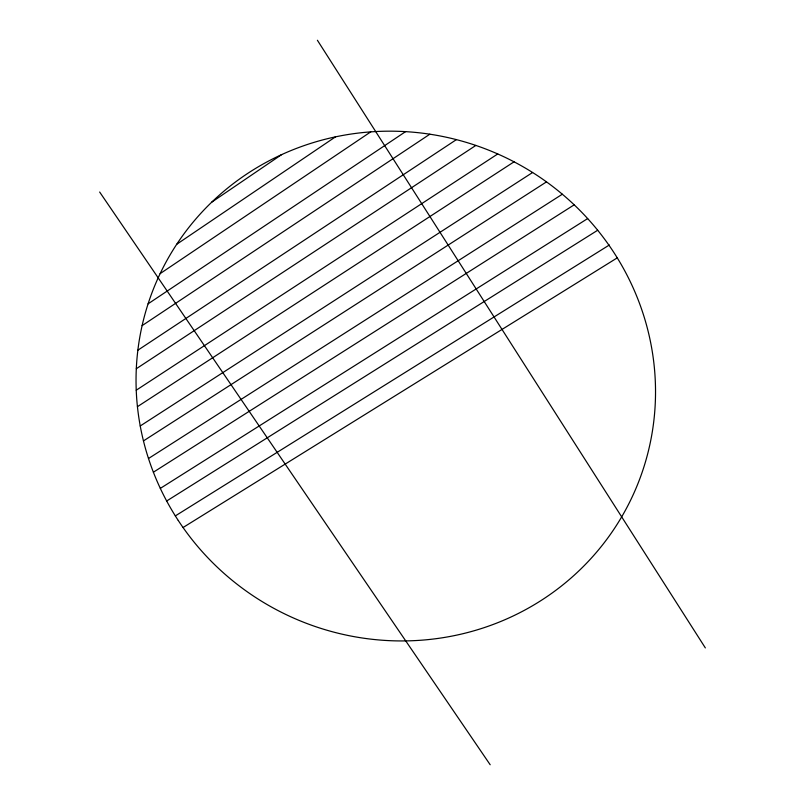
<?xml version="1.0" encoding="UTF-8"?>
<svg xmlns="http://www.w3.org/2000/svg" width="805" height="805" viewBox="0 0 805 805"><rect width="100%" height="100%" fill="white"/><g stroke="black" fill="none" stroke-linecap="round" stroke-linejoin="round"><path stroke-width="1.21" d="M211.695 202.186L281.609 154.63M176.687 244.297L335.484 136.86M160.135 273.63L370.743 131.869M148.08 303.847L405.579 131.638M142.103 325.633L429.85 134.204M137.856 350.205L456.395 139.627M136.297 368.74L475.856 145.433M136.236 390.204L497.742 153.966M137.434 406.676L514.053 161.825M140.231 425.976L532.598 172.501M143.461 440.909L546.494 181.88M148.492 458.518L562.333 194.226M153.383 472.213L574.196 204.832M160.316 488.394L587.66 218.578M166.665 501.002L597.682 230.25M175.329 515.904L609.335 245.002M183.047 527.527L617.254 257.862M99.659 192.033L490.185 764.75M317.391 40.25L705.341 647.914M178.267 520.483A261.092 253.495 25.1 0 0 627.487 506.375A261.092 253.495 25.1 0 0 381.59 131.306A261.092 253.495 25.1 0 0 178.267 520.483"/></g></svg>
